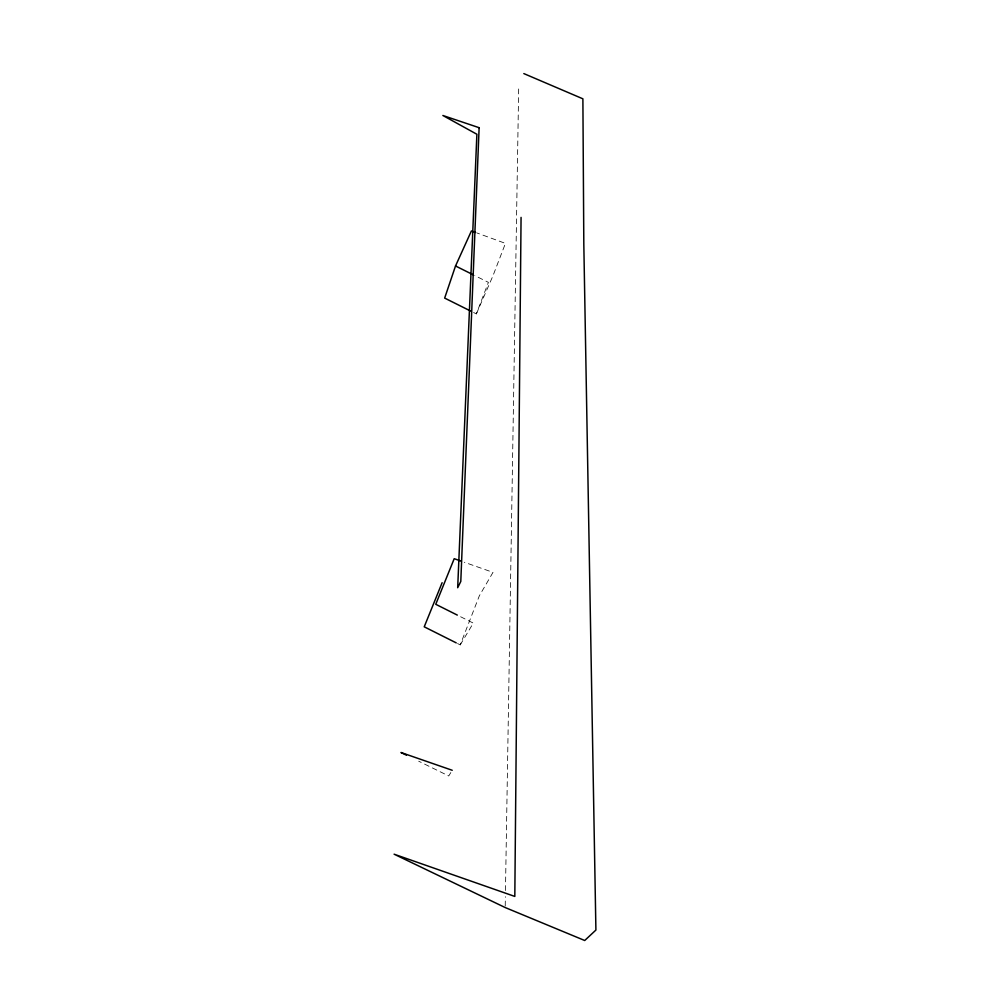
<?xml version="1.0" encoding="UTF-8"?>
<svg xmlns="http://www.w3.org/2000/svg" width="990" height="990" viewBox="0 0 990 990"><rect width="100%" height="100%" fill="white"/><g stroke="black" fill="none" stroke-linecap="round" stroke-linejoin="round"><path stroke-width="0.74" stroke-dasharray="4.95 3.71" d="M505.222 905.999L505.37 896.717M505.469 890.53L518.686 87.862M473.591 312.518L476.351 313.892L488.404 282.36L474.705 275.542M457.566 643.537L460.226 644.874L479.346 595.807L492.995 572.369L464.261 562.233M476.351 313.892L492.958 275.814L505.432 243.379L477.081 233.009M460.226 644.874L473.307 623.106L457.219 615.05M450.834 772.547L448.73 775.962L418.708 761.211"/><path stroke-width="1.49" d="M521.062 217.392L514.812 896.433L394.094 854.184L505.197 907.545L584.719 940.5L595.906 930.055L583.815 244.159L582.887 98.814L523.821 73.582M475.67 232.501L471.413 230.942L455.524 265.976L444.659 298.089L470.832 311.145M442.122 582.702L424.227 626.818L456.229 642.869M452.232 770.282L400.962 752.499L406.42 755.184M461.389 561.219L454.212 558.682L435.761 604.296L457.219 615.05M455.524 265.976L473.331 274.849M479.123 127.698L460.796 581.439L457.689 587.726L476.883 134.256L442.864 115.483L479.123 127.698"/></g></svg>
